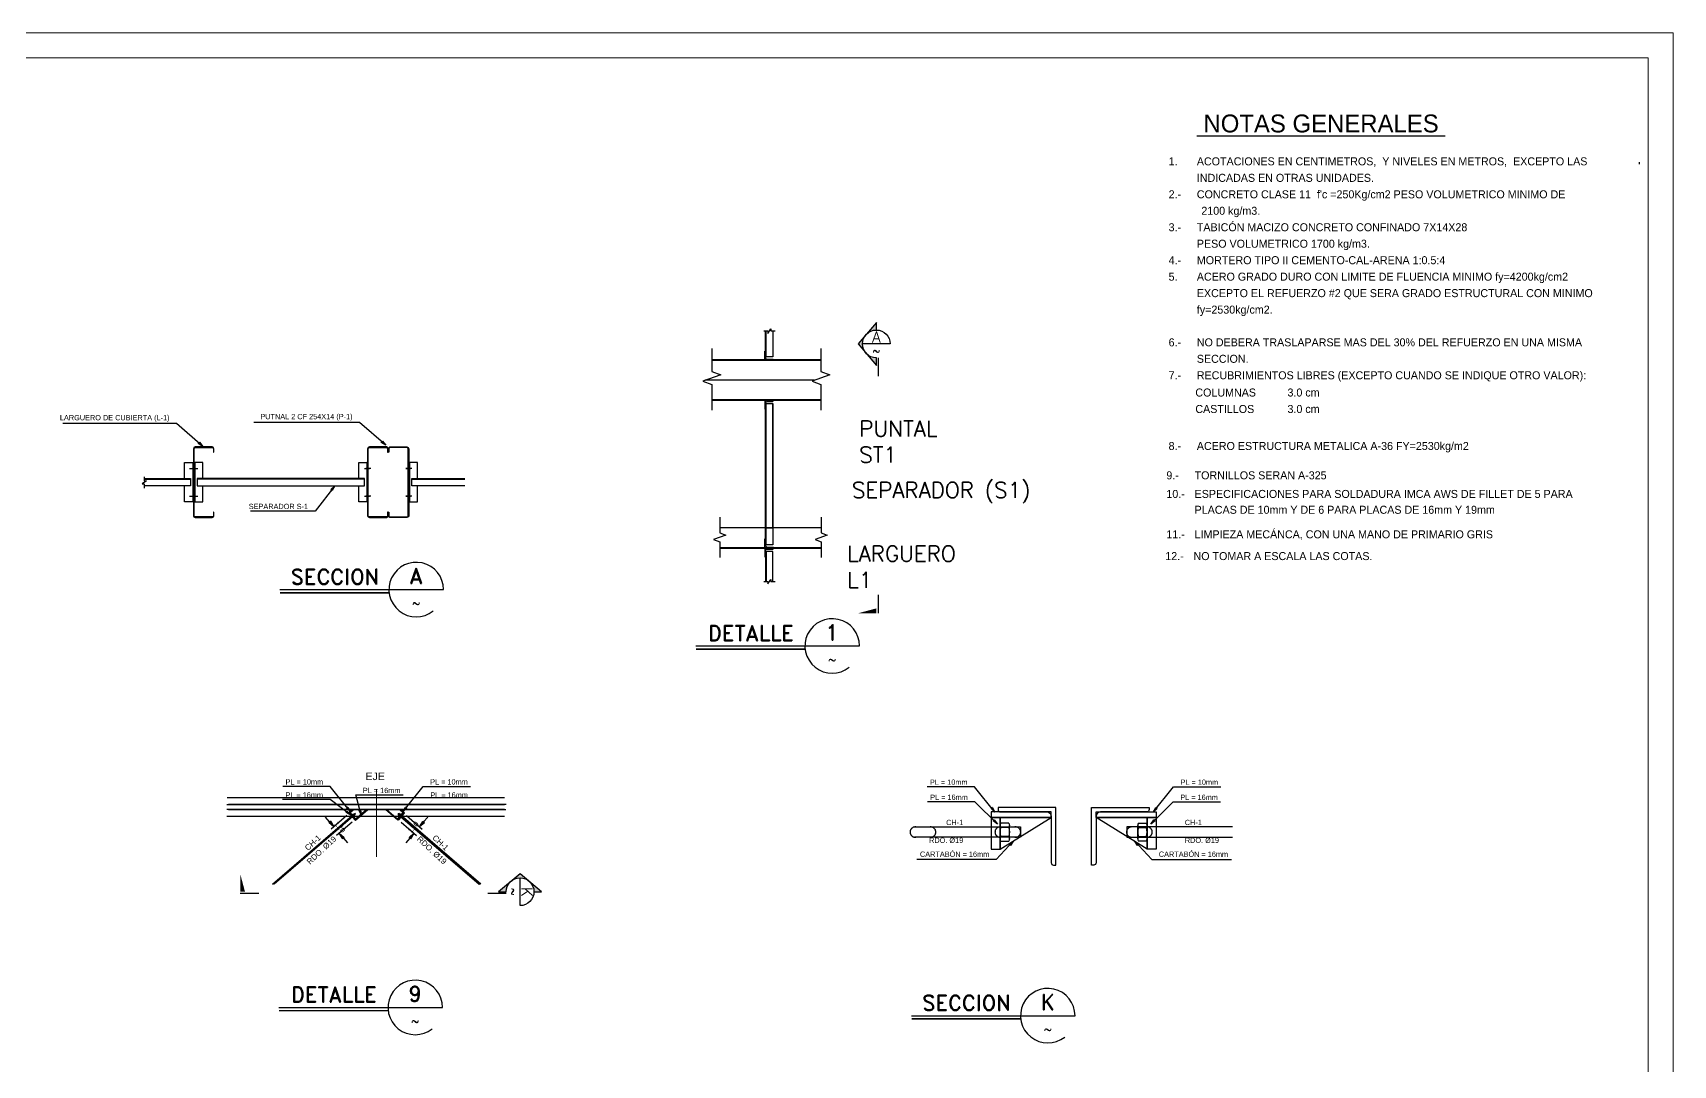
# Model space of a CAD drawing. Header units: millimetres. Extents: x 0 to 11971, y -30495 to 57.
# Drawn here: x 38.88 to 85.36, y 28.14 to 57.38 of the extents above; entities that cross this region are included whole.
import ezdxf
from ezdxf.enums import TextEntityAlignment as Align

# ---------------------------------------------------------------- set-up
doc = ezdxf.new("R2010")
doc.units = ezdxf.units.MM
doc.linetypes.add('CENTER', pattern=[50.800000000000004, 31.75, -6.35, 6.35, -6.35])
doc.linetypes.add('HIDDEN', pattern=[9.524999999999999, 6.35, -3.175])
for name, color, linetype in [('1', 2, 'CENTER'), ('6', 7, 'Continuous'), ('ACERO', 5, 'Continuous'), ('C', 11, 'Continuous'), ('c1', 1, 'Continuous'), ('E1', 4, 'Continuous'), ('LE', 1, 'CENTER'), ('lo', 2, 'HIDDEN'), ('MEM', 7, 'Continuous'), ('NOTAS', 5, 'Continuous'), ('PS_TEXT', 7, 'Continuous'), ('t', 7, 'Continuous'), ('TG', 7, 'Continuous'), ('TITULO', 242, 'Continuous')]:
    doc.layers.add(name, color=color, linetype=linetype)
doc.styles.add('LEROY', font='stylu.ttf')
doc.styles.add('RMD', font='romand.shx')
doc.styles.add('RMS', font='ROMANS.shx')
doc.styles.add('SWISS', font='SAS_____.pfb')
doc.dimstyles.new('LEROY', dxfattribs={"dimtxt": 0.15, "dimasz": 0.18, "dimexe": 0.1, "dimexo": 0.1, "dimgap": 0.05, "dimtad": 1, "dimdec": 0, "dimlfac": 100, "dimzin": 0, "dimdsep": 46, "dimtxsty": 'LEROY', "dimblk1": 'FLECHA', "dimblk2": 'FLECHA', "dimsah": 1, "dimcen": 0.2, "dimclrd": 256, "dimclre": 256, "dimclrt": 5, "dimadec": 0, "dimazin": 0, "dimtfac": 0.5, "dimtdec": 0, "dimtix": 1, "dimtofl": 0, "dimtmove": 0, "dimatfit": 3, "dimldrblk": 'FLECHA', "dimfxl": 1, "dimtolj": 1, "dimtzin": 0, "dimarcsym": 0})
doc.dimstyles.new('LEROY_CONC', dxfattribs={"dimtxt": 0.15, "dimasz": 0.15, "dimexe": 0.08, "dimexo": 0.08, "dimgap": 0.05, "dimtad": 1, "dimdec": 0, "dimlfac": 20, "dimzin": 0, "dimdsep": 46, "dimtxsty": 'LEROY', "dimblk1": 'FLECHA', "dimblk2": 'FLECHA', "dimsah": 1, "dimcen": 0.2, "dimclrd": 256, "dimclre": 256, "dimclrt": 5, "dimadec": 0, "dimazin": 0, "dimtfac": 0.5, "dimtdec": 0, "dimtix": 1, "dimtofl": 0, "dimtmove": 0, "dimatfit": 3, "dimldrblk": 'FLECHA', "dimfxl": 1, "dimtolj": 1, "dimtzin": 0, "dimarcsym": 0})

# ---------------------------------------------------------------- blocks, each defined once
blk = doc.blocks.new('NOTAS')
at = {"layer": 'NOTAS', "color": 5}
blk.add_line((156.1224231664899, 134.1983425109461), (156.1224231664899, 134.2391379054871), dxfattribs=at)
at = {"layer": 'NOTAS', "color": 5, "style": 'LEROY'}
for s, p in [('1.', (146.1182275026353, 134.1733162789717)), ('ACOTACIONES EN CENTIMETROS,  Y NIVELES EN METROS,  EXCEPTO LAS', (146.7182275026353, 134.1733162789717)), ('INDICADAS EN OTRAS UNIDADES.', (146.7182275026353, 133.8233162789717)), ('2.-', (146.1182275026353, 133.4733162789717)), ("CONCRETO CLASE 11  f'c =250Kg/cm2 PESO VOLUMETRICO MINIMO DE", (146.7182275026353, 133.4733162789717)), ('  2100 kg/m3.', (146.6874597627635, 133.1233162789717)), ('3.-', (146.1182275026353, 132.7733162789717)), ('TABICÓN MACIZO CONCRETO CONFINADO 7X14X28', (146.7182275026353, 132.7733162789717)), ('PESO VOLUMETRICO 1700 kg/m3.', (146.7182275026353, 132.4233162789717)), ('4.-', (146.1182275026353, 132.0733162789717)), ('MORTERO TIPO II CEMENTO-CAL-ARENA 1:0.5:4', (146.7182275026353, 132.0733162789717)), ('5.', (146.1182275026353, 131.7233162789717)), ('ACERO GRADO DURO CON LIMITE DE FLUENCIA MINIMO fy=4200kg/cm2', (146.7182275026353, 131.7233162789717)), ('EXCEPTO EL REFUERZO #2 QUE SERA GRADO ESTRUCTURAL CON MINIMO', (146.7182275026353, 131.3733162789717)), ('fy=2530kg/cm2.', (146.7182275026353, 131.0233162789717)), ('6.-', (146.1182275026353, 130.3278220524527)), ('NO DEBERA TRASLAPARSE MAS DEL 30% DEL REFUERZO EN UNA MISMA', (146.7182275026353, 130.3278220524527)), ('SECCION.', (146.7182275026353, 129.9778220524528)), ('7.-', (146.1182275026353, 129.6278220524528)), ('RECUBRIMIENTOS LIBRES (EXCEPTO CUANDO SE INDIQUE OTRO VALOR):', (146.7182275026353, 129.6278220524528)), ('COLUMNAS', (146.6868945477047, 129.2616510332858)), ('3.0 cm', (148.6446531609504, 129.2616510332858)), ('CASTILLOS', (146.6868945477047, 128.9116510332858)), ('3.0 cm', (148.6446531609504, 128.9116510332858)), ('8.-', (146.1182275026353, 128.1257697533445)), ('ACERO ESTRUCTURA METALICA A-36 FY=2530kg/m2', (146.7182275026353, 128.1257697533445)), ('9.-', (146.0707542805566, 127.502154513682)), ('TORNILLOS SERAN A-325', (146.6707542805566, 127.502154513682)), ('10.-', (146.0707542805566, 127.1067845210542)), ('ESPECIFICACIONES PARA SOLDADURA IMCA AWS DE FILLET DE 5 PARA ', (146.6707542805566, 127.1067845210542)), ('PLACAS DE 10mm Y DE 6 PARA PLACAS DE 16mm Y 19mm', (146.6707542805566, 126.7701293306975)), ('11.-', (146.0707542805566, 126.248549252467)), ('LIMPIEZA MECÁNCA, CON UNA MANO DE PRIMARIO GRIS', (146.6707542805566, 126.248549252467)), ('12.-', (146.0476541225795, 125.786122360188)), ('NO TOMAR A ESCALA LAS COTAS.', (146.6476541225795, 125.786122360188))]:
    blk.add_text(s, height=0.17, dxfattribs=at).set_placement(p)
at = {"layer": 'TITULO', "style": 'LEROY'}
blk.add_text('%%U NOTAS GENERALES ', height=0.38, dxfattribs=at).set_placement((146.7182275026353, 134.8733162789717))
blk = doc.blocks.new('SECCION')
at = {"layer": 'TG'}
blk.add_line((-14.28775241150551, -3.333333996274017), (28.19188655124047, -3.333333996274017), dxfattribs=at)
at = {"layer": 'TG', "const_width": 0.4166667495342533}
blk.add_lwpolyline([(-14.28775241150551, -4.166667495342535), (14.07440748680316, -4.166667495342535)], dxfattribs=at)
at = {"layer": 'TG', "color": 2}
blk.add_arc((21.10855180915815, -3.333333996274017), 7.083334742082307, 0, 308.5234838094183, dxfattribs=at)
at = {"layer": 'TG', "style": 'RMD'}
for tag, p in [('SECCION', (0, 0)), ('SECC', (21.10855180915815, 0.2083333747671408))]:
    blk.add_attdef(tag, text='', height=4.000000795528831, dxfattribs=at).set_placement(p, align=Align.MIDDLE)
at = {"layer": 'TG', "color": 2, "style": 'RMD'}
blk.add_attdef('RF', text='', height=2.000000397764416, dxfattribs=at).set_placement((21.10855180915815, -6.875001367315174), align=Align.MIDDLE)
blk = doc.blocks.new('FLECHA')
at = {"linetype": 'Continuous'}
blk.add_hatch(color=5, dxfattribs=at).paths.add_polyline_path([(5.684341886080801e-14, 0), (-0.9999999999999432, 0.1621029702277781), (-1, -0.1573959802774567)])
at = {"color": 5, "linetype": 'Continuous'}
blk.add_line((-1, 0.1621029702277781), (-1, -0.1573959802774567), dxfattribs=at)
blk.add_lwpolyline([(-1, 0.1621029702277781), (0, 0), (-1, -0.1573959802774567)], dxfattribs=at)
blk = doc.blocks.new('COLA')
at = {"layer": 't'}
blk.add_line((0, 5), (0, 0), dxfattribs=at)
blk.add_solid([(0.5000000000000001, 0), (0.5000000000000001, 1.306694248888988), (5.37664932681175, 0)], dxfattribs=at)
blk = doc.blocks.new('SVI')
at = {"layer": 't'}
h = blk.add_hatch(color=256, dxfattribs=at)
h.paths.add_polyline_path([(-1.530757942277972e-16, 4.561764355050041), (-2.651650429449571, 1.401650429449533, -0.1989123673796598), (-1.530757942277972e-16, 2.5)])
h.paths.add_polyline_path([(-3.071820166083746, 0.9009116363163923), (-4.876649326811749, -1.25), (-3.071820166083711, -3.400911636316433, -0.3152987888789818)])
h.paths.add_polyline_path([(7.653789711389858e-16, -7.061764355050043), (7.653789711389858e-16, -5, -0.1989123673796589), (-2.651650429449562, -3.901650429449544)])
blk.add_line((0.5000000000000011, -5), (0.5000000000000011, -10), dxfattribs=at)
blk.add_lwpolyline([(-1.530757942277972e-16, 2.5), (-1.530757942277972e-16, 4.561764355050041), (-4.876649326811749, -1.25), (7.653789711389858e-16, -7.061764355050042), (7.653789711389858e-16, -5, -2.414213562373095), (3.75, -1.25), (-3.75, -1.25)], format="xyb", dxfattribs=at)
at = {"layer": 'C', "style": 'RMS'}
blk.add_attdef('~', text='', height=2, dxfattribs=at).set_placement((-3.67551312736164e-16, -3.124999999999999), align=Align.MIDDLE_CENTER)
at = {"layer": 't', "style": 'RMD'}
blk.add_attdef('A', text='', height=3, dxfattribs=at).set_placement((7.653789711389858e-17, 0.6250000000000002), align=Align.MIDDLE_CENTER)
blk = doc.blocks.new('Hex Nut ½ in. -side')
at = {"layer": 'E1'}
for p, q in [((0.0001320799923250293, -8.248667648430912), (0.0001320799923250293, 8.24863235156908)), ((0.7618780799923635, 5.499082351569127), (10.61733207999231, 5.499082351569127)), ((11.37933207999233, 8.24863235156908), (11.37933207999233, -8.248667648430912)), ((0.7618780799923635, -5.499117648430868), (10.61707807999236, -5.499117648430868))]:
    blk.add_line(p, q, dxfattribs=at)
for points in [[(0.7618780799923635, 10.99818235156913), (10.61733207999231, 10.99818235156913)], [(10.61733207999231, -10.99821764843086), (0.7618780799923635, -10.99821764843086)]]:
    blk.add_lwpolyline(points, dxfattribs=at)
for centre, radius, start, end in [((20.2236120799923, -1.764843087003595e-05), 20.22361208, 164.2217, 195.7782), ((5.341752079992329, 8.24863235156908), 5.34165302, 149.0201, 210.9799), ((6.037458079992341, 8.24863235156908), 5.34165302, 329.0201, 30.97992), ((-8.844401920007671, -1.764843087003595e-05), 20.22361208, 344.2217999999999, 15.77825), ((5.341752079992329, -8.248667648430912), 5.34165302, 149.0201, 210.9799), ((6.037458079992341, -8.248667648430912), 5.34165302, 329.0201, 30.97991)]:
    blk.add_arc(centre, radius, start, end, dxfattribs=at)
blk = doc.blocks.new('*D172')
at = {"layer": 'C', "lineweight": -2, "transparency": 16777216}
for p, q in [((47.29382855162074, 35.02526796412781), (47.17634221226935, 35.16163863570277)), ((47.77794489580974, 35.20475712272955), (47.33555340676382, 34.82362710402428)), ((47.93459334827826, 35.02292956062961), (47.49220185923234, 34.64179954192434)), ((47.68544968279206, 34.57069905887793), (47.80293602214346, 34.43432838730295))]:
    blk.add_line(p, q, dxfattribs=at)
at = {"layer": 'Defpoints', "color": 0, "transparency": 16777216}
for p in [(47.85370638001805, 35.27002731125811), (48.01035483248657, 35.08819974915817), (47.56796334344066, 34.70706973045289)]:
    blk.add_point(p, dxfattribs=at)
at = {"layer": 'C', "lineweight": -2, "transparency": 16777216, "xscale": 0.18, "yscale": 0.18, "zscale": 0.18}
for p, rotation in [((47.41131489097214, 34.88889729255283), 310.7456235623458), ((47.56796334344066, 34.70706973045289), 130.7456235623458)]:
    blk.add_blockref('FLECHA', p, dxfattribs=dict(at, rotation=rotation))
at = {"layer": 'C', "color": 5, "transparency": 16777216, "insert": (47.58637921151852, 34.8813272350321), "char_height": 0.15, "attachment_point": 5, "rotation": 310.7456235623458, "style": 'LEROY'}
blk.add_mtext('\\A1;120', dxfattribs=at)
blk = doc.blocks.new('*D173')
at = {"layer": 'C', "lineweight": -2, "transparency": 16777216}
for p, q in [((49.31660008564582, 35.02292956061996), (49.7589915746864, 34.6417995419085)), ((49.47324853811689, 35.20475712271771), (49.91564002715747, 34.82362710400625)), ((49.95736488230337, 35.02526796410919), (50.07485122165667, 35.16163863568251)), ((49.56574375112569, 34.57069905886478), (49.44825741177239, 34.43432838729146))]:
    blk.add_line(p, q, dxfattribs=at)
at = {"layer": 'Defpoints', "color": 0, "transparency": 16777216}
for p in [(49.24083860143842, 35.08819974914957), (49.39748705390949, 35.27002731124732), (49.68323009047899, 34.70706973043811)]:
    blk.add_point(p, dxfattribs=at)
at = {"layer": 'C', "lineweight": -2, "transparency": 16777216, "xscale": 0.18, "yscale": 0.18, "zscale": 0.18}
for p, rotation in [((49.83987854295006, 34.88889729253587), 229.2543764368531), ((49.68323009047899, 34.70706973043811), 49.25437643685309)]:
    blk.add_blockref('FLECHA', p, dxfattribs=dict(at, rotation=rotation))
at = {"layer": 'C', "color": 5, "transparency": 16777216, "insert": (49.66481422240358, 34.88132723501757), "char_height": 0.15, "attachment_point": 5, "rotation": 49.25437643685309, "style": 'LEROY'}
blk.add_mtext('\\A1;120', dxfattribs=at)

msp = doc.modelspace()

# ---------------------------------------------------------------- hatches: boundary and pattern name
at = {"layer": 'c1'}
h = msp.add_hatch(color=256, dxfattribs=at)
h.dxf.hatch_style = 1
h.paths.add_polyline_path([(59.70831708743424, 48.13485738833668), (59.70831708743424, 48.09930013073), (59.80004497362086, 48.09930013073), (59.80004497362086, 48.13485738833668)])
h = msp.add_hatch(color=256, dxfattribs=at)
h.dxf.hatch_style = 1
h.paths.add_polyline_path([(59.80004497362086, 46.94845115274194), (59.80004497362086, 46.9840084103476), (59.70831708743424, 46.9840084103476), (59.70831708743424, 46.94845115274194)])
h = msp.add_hatch(color=256, dxfattribs=at)
h.dxf.hatch_style = 1
h.paths.add_polyline_path([(59.80004497362086, 42.75824403576229), (59.80004497362086, 42.81496413071778), (59.70831708743424, 42.81496413071778), (59.70831708743424, 42.75824403576229)])

# ---------------------------------------------------------------- linework, layer by layer
at = {"layer": '1', "color": 2, "lineweight": 0, "ltscale": 2}
msp.add_line((48.62559671696863, 35.95979982134989), (48.62559671695516, 34.03970349862053), dxfattribs=at)
at = {"layer": '6', "lineweight": 0}
for points in [[(0, 57.3838060073834), (85.35984662529518, 57.3838060073834), (85.35984662529518, 0), (0, 0)], [(0.7093333333329307, 56.67447267405016), (84.65051329196163, 56.67447267405016), (84.65051329196163, 0.709333333333537), (0.7093333333329307, 0.709333333333537)]]:
    msp.add_lwpolyline(points, close=True, dxfattribs=at)
at = {"layer": 'ACERO'}
for p, q in [((59.66168797174407, 48.20035403378171), (59.66168797174316, 48.93611363721499)), ((61.21439107004278, 48.11520839470296), (58.11913194423721, 48.11520839470296)), ((61.21439107004278, 46.96810014637464), (58.11913194423698, 46.96810014637464)), ((59.66168797174407, 42.88046077616326), (59.66168797174089, 46.88295450729601)), ((43.41438588640176, 45.20758870874533), (43.41438588640085, 44.09490399974447)), ((43.47107670872083, 45.20758870874533), (43.47107670872174, 44.09490399974447)), ((48.34968284196657, 45.20758870874394), (48.34968284196543, 44.09490399974354)), ((48.34968284196657, 45.20758870874394), (48.34968284196543, 44.09490399974354)), ((49.55348191261373, 45.2083469723128), (49.55348191261464, 44.09490399974354)), ((49.55348191261373, 45.2083469723128), (49.55348191261464, 44.09490399974354)), ((42.04827193088499, 44.73677112511035), (43.34887460463801, 44.73677112511129)), ((48.28417156020259, 44.73677112510805), (43.53658799048458, 44.73677112511129)), ((49.61899319437794, 44.73677112510757), (51.11912487325662, 44.73677112510663)), ((61.21439107004301, 43.36015820740437), (58.35449710596833, 43.36015820740437)), ((61.21439107004278, 42.7778930293959), (58.35449710596833, 42.7778930293959)), ((59.66168797174407, 42.69274739031727), (59.66168797174339, 41.83889295218654)), ((44.38436024005318, 35.51767935593617), (52.2439813009521, 35.51767935594754)), ((44.38436024005318, 35.39067935593616), (52.2439813009521, 35.39067935594753)), ((44.38833024005316, 35.7216793559359), (52.24795130095208, 35.72167935594727)), ((44.38436024005318, 35.18667935593644), (52.2439813009521, 35.18667935594781))]:
    msp.add_line(p, q, dxfattribs=at)
at = {"layer": 'ACERO', "color": 3}
for p, q in [((61.21439107004278, 48.09930013073), (58.11913194423744, 48.09930013073)), ((61.21439107004278, 46.9840084103476), (58.11913194423744, 46.9840084103476)), ((61.21439107004278, 42.79531513708451), (58.35449710596833, 42.79531513708451)), ((48.34302143071342, 35.374799355942), (48.01035483248664, 35.08819974915824)), ((48.02340887019236, 35.07304745231659), (48.37366329103413, 35.37479935594205)), ((49.22778456373243, 35.07304745230817), (48.87753014289487, 35.37479935593852)), ((48.90817200321558, 35.37479935593805), (49.24083860143836, 35.08819974914964)), ((48.01035483248664, 35.08819974915824), (48.02340887019236, 35.07304745231659)), ((49.24083860143836, 35.08819974914964), (49.22778456373243, 35.07304745230817))]:
    msp.add_line(p, q, dxfattribs=at)
at = {"layer": 'ACERO', "color": 4}
for p, q in [((44.4261237923098, 35.37479935593634), (52.28574485320871, 35.37479935594771)), ((44.43174038572454, 35.53355935593613), (52.29136144662345, 35.5335593559475))]:
    msp.add_line(p, q, dxfattribs=at)
at = {"layer": 'ACERO'}
for points in [[(59.64203897811046, 48.20035403378171), (59.64203897810955, 48.93611363721499)], [(59.85162824353449, 48.93611363721499), (59.8516282435354, 48.20035403378216), (59.64203897811046, 48.20035403378171)], [(59.64203897811046, 42.88046077616326), (59.64203897810728, 46.88295450729601), (59.85162824353222, 46.88295450729646), (59.8516282435354, 42.88046077616372), (59.64203897811046, 42.88046077616326)], [(43.43402024371676, 45.2083469723128), (43.43402024371676, 44.09490399974354), (43.18513299102506, 44.09490399974354), (43.1851329910246, 44.54683085331649)], [(43.1851329910246, 44.75642011874126), (43.18513299102437, 45.20834697231234), (43.43402024371676, 45.2083469723128)], [(43.45144235140583, 45.2083469723128), (43.45144235140583, 44.09490399974354), (43.70032960409753, 44.09490399974354), (43.70032960409799, 44.54683085331649)], [(43.70032960409799, 44.75642011874126), (43.70032960409821, 45.20834697231234), (43.45144235140583, 45.2083469723128)], [(48.36931719928157, 45.2083469723128), (48.3693171992818, 44.09490399974354), (48.12042994658987, 44.09490399974354), (48.12042994658964, 44.54683085331649)], [(48.12042994658941, 44.75642011874126), (48.12042994658918, 45.20834697231234), (48.36931719928157, 45.2083469723128)], [(48.12042994658918, 44.75642011874126), (48.12042994658918, 45.20834697231234), (48.36931719928157, 45.2083469723128)], [(48.36931719928157, 45.2083469723128), (48.3693171992818, 44.09490399974354), (48.12042994658964, 44.09490399974354), (48.12042994658964, 44.54683085331649)], [(49.53384755529873, 45.2083469723128), (49.53384755529851, 44.09490399974354), (49.78273480799044, 44.09490399974354), (49.78273480799066, 44.54683085331649)], [(49.78273480799089, 44.75642011874126), (49.78273480799112, 45.20834697231234), (49.53384755529873, 45.2083469723128)], [(49.78273480799089, 44.75642011874126), (49.78273480799112, 45.20834697231234), (49.53384755529873, 45.2083469723128)], [(49.53384755529873, 45.2083469723128), (49.53384755529851, 44.09490399974354), (49.78273480799044, 44.09490399974354), (49.78273480799066, 44.54683085331649)], [(42.04827193088499, 44.75642011874405), (43.34887460463801, 44.75642011874498), (43.34887460463824, 44.54683085331976), (42.04827193088545, 44.54683085331882)], [(48.28417156020259, 44.75642011874126), (43.53658799048458, 44.75642011874498), (43.53658799048435, 44.54683085331976), (48.28417156020237, 44.54683085331649), (48.28417156020259, 44.75642011874126)], [(51.11912487325662, 44.54683085331556), (49.61899319437748, 44.54683085331649), (49.61899319437794, 44.75642011874126)], [(49.61899319437794, 44.75642011874126), (51.1191248732564, 44.75642011874032)], [(59.64203897811046, 42.69274739031727), (59.64203897811001, 41.83889295218654)], [(59.85162824353495, 41.83889295218654), (59.8516282435354, 42.69274739031681), (59.64203897811046, 42.69274739031727)]]:
    msp.add_lwpolyline(points, dxfattribs=at)
for points in [[(59.695091260921, 48.13485738833668), (59.85359314289701, 48.13485738833668, -0.414213562373095), (59.87127723716878, 48.11717329406639), (59.87127723716878, 48.11520839470296), (59.62238998447685, 48.11520839470296), (59.62238998447685, 48.36409564739512), (59.62435488383846, 48.36409564739512, -0.414213562373095), (59.64203897811046, 48.34641155312494), (59.64203897811046, 48.18790967114734, 0.414213562373095), (59.695091260921, 48.13485738833577)], [(59.695091260921, 46.94845115274194), (59.85359314289701, 46.94845115274194, 0.414213562373095), (59.87127723716878, 46.96613524701212), (59.87127723716878, 46.96810014637509), (59.62238998447685, 46.96810014637509), (59.62238998447685, 46.7192128936835), (59.62435488383846, 46.7192128936835, 0.414213562373095), (59.64203897811046, 46.73689698795368), (59.64203897811046, 46.89539886993117, -0.414213562373095), (59.695091260921, 46.94845115274239)], [(43.48288074121933, 43.65345660944286), (43.96742492422368, 43.65345660944286, 0.414213562373095), (44.01628542172602, 43.702317106945), (44.01628542172602, 43.803443927513), (43.99886331403741, 43.803443927513), (43.99886331403741, 43.702317106945, -0.4142135623730952), (43.96742492422368, 43.67087871713147), (43.48288074121933, 43.67087871713147, -0.4142135623730952), (43.45144235140583, 43.702317106945), (43.45144235140583, 45.60093386511275, -0.4142135623730958), (43.48288074121933, 45.63237225492628), (43.96742492422368, 45.63237225492628, -0.4142135623730958), (43.99886331403741, 45.60093386511275), (43.99886331403741, 45.49980704454569), (44.01628542172602, 45.49980704454569), (44.01628542172602, 45.60093386511275, 0.414213562373095), (43.96742492422368, 45.64979436261535), (43.48288074121933, 45.64979436261535, 0.4142135623730949), (43.43402024371721, 45.60093386511275), (43.43402024371721, 43.702317106945, 0.414213562373095), (43.48288074121933, 43.65345660944286, 0.414213562373095)], [(48.41817769678369, 43.65345660944334), (48.9027218797878, 43.65345660944334, 0.414213562373095), (48.95158237729038, 43.70231710694546), (48.95158237729038, 43.803443927513), (48.93416026960176, 43.803443927513), (48.93416026960176, 43.70231710694546, -0.4142135623730952), (48.9027218797878, 43.67087871713147), (48.41817769678369, 43.67087871713147, -0.4142135623730952), (48.38673930696996, 43.70231710694546), (48.38673930696996, 45.60093386511275, -0.4142135623730958), (48.41817769678369, 45.63237225492674), (48.9027218797878, 45.63237225492674, -0.4142135623730958), (48.93416026960176, 45.60093386511275), (48.93416026960176, 45.49980704454569), (48.95158237729038, 45.49980704454569), (48.95158237729038, 45.60093386511275, 0.414213562373095), (48.9027218797878, 45.64979436261535), (48.41817769678369, 45.64979436261535, 0.4142135623730949), (48.36931719928157, 45.60093386511275), (48.36931719928157, 43.70231710694546, 0.414213562373095), (48.41817769678369, 43.65345660944334, 0.414213562373095)], [(49.48498705779662, 43.65345660944334), (49.0004428747925, 43.65345660944334, -0.414213562373095), (48.95158237729038, 43.70231710694546), (48.95158237729038, 43.803443927513), (48.96900448497877, 43.803443927513), (48.96900448497877, 43.70231710694546, 0.4142135623730952), (49.0004428747925, 43.67087871713147), (49.48498705779662, 43.67087871713147, 0.4142135623730952), (49.51642544761012, 43.70231710694546), (49.51642544761012, 45.60093386511275, 0.4142135623730958), (49.48498705779662, 45.63237225492674), (49.0004428747925, 45.63237225492674, 0.4142135623730958), (48.96900448497877, 45.60093386511275), (48.96900448497877, 45.49980704454569), (48.95158237729038, 45.49980704454569), (48.95158237729038, 45.60093386511275, -0.414213562373095), (49.0004428747925, 45.64979436261535), (49.48498705779662, 45.64979436261535, -0.4142135623730949), (49.53384755529873, 45.60093386511275), (49.53384755529873, 43.70231710694546, -0.414213562373095), (49.48498705779662, 43.65345660944334, -0.414213562373095)], [(59.695091260921, 42.81496413071778), (59.85359314289701, 42.81496413071778, -0.414213562373095), (59.87127723716878, 42.79728003644806), (59.87127723716878, 42.79531513708451), (59.62238998447685, 42.79531513708451), (59.62238998447685, 43.04420238977622), (59.62435488383846, 43.04420238977622, -0.414213562373095), (59.64203897811046, 43.02651829550649), (59.64203897811046, 42.86801641352889, 0.414213562373095), (59.695091260921, 42.81496413071733)], [(59.695091260921, 42.75824403576229), (59.85359314289701, 42.75824403576229, 0.414213562373095), (59.87127723716878, 42.77592813003247), (59.87127723716878, 42.7778930293959), (59.62238998447685, 42.7778930293959), (59.62238998447685, 42.52900577670385), (59.62435488383846, 42.52900577670385, 0.414213562373095), (59.64203897811046, 42.54668987097403), (59.64203897811046, 42.70519175295163, -0.414213562373095), (59.695091260921, 42.7582440357632)]]:
    msp.add_lwpolyline(points, format="xyb", dxfattribs=at)
for points in [[(59.64203897811024, 43.36015820740437), (59.85162824353267, 43.36015820740437), (59.85162824353222, 46.88295450729646), (59.64203897811046, 46.88295450729646)], [(59.66168797174112, 46.88295450729646), (59.85162824353222, 46.88295450729646), (59.85162824353495, 43.36015820740437), (59.66168797174112, 43.36015820740437)]]:
    msp.add_lwpolyline(points, close=True, dxfattribs=at)
at = {"layer": 'ACERO', "color": 3}
for points in [[(47.94467724654369, 35.37479935594143), (47.84065234231234, 35.28517960809977), (47.85370638001805, 35.27002731125811), (47.97531910686445, 35.37479935594147)], [(49.30651618738531, 35.37479935593191), (49.41054109161541, 35.2851796080888), (49.39748705390949, 35.27002731124732), (49.27587432706456, 35.37479935593237)]]:
    msp.add_lwpolyline(points, dxfattribs=at)
at = {"layer": 'ACERO'}
for points in [[(67.7371703406169, 33.87035643545538, 0.414213562373095), (67.80069034061296, 33.80683643545932), (67.86421034060902, 33.80683643545932), (67.86421034060902, 35.43883643545711), (66.23221034059668, 35.43883643545711), (66.23221034059668, 35.37531643546104, 0.414213562373095), (66.29573034059274, 35.31179643545771), (67.61013034059567, 35.31179643545771, -0.414213562373095), (67.7371703405878, 35.18475643545831)], [(69.00725034060122, 33.87035643545538, -0.414213562373095), (68.94373034060516, 33.80683643545932), (68.8802103406091, 33.80683643545932), (68.8802103406091, 35.43883643545711), (70.51221034062144, 35.43883643545711), (70.51221034062144, 35.37531643546104, -0.414213562373095), (70.44869034062538, 35.31179643545771), (69.13429034062244, 35.31179643545771, 0.414213562373095), (69.00725034063032, 35.18475643545831)]]:
    msp.add_lwpolyline(points, format="xyb", close=True, dxfattribs=at)
at = {"layer": 'ACERO', "color": 3}
for points in [[(47.85370638001805, 35.27002731125811), (48.01035483248664, 35.08819974915823), (48.0345985074333, 35.10908620948738), (47.8779500549647, 35.29091377158727)], [(49.39748705390949, 35.27002731124732), (49.24083860143836, 35.08819974914962), (49.21659492649199, 35.10908620947912), (49.37324337896314, 35.29091377157682)], [(66.03617509282674, 35.15179643545774), (67.73717034058666, 35.1517964354819), (67.73717034058666, 35.31179643548187), (66.03617509282674, 35.31179643545771)], [(66.03617509282674, 35.1517964354578), (66.03617509282515, 34.25259643546302), (66.29217509282523, 34.25259643546279), (66.2921750928266, 35.15179643545774)], [(66.29217509282523, 34.25259643546279), (67.73717034058848, 35.1517964354819), (67.73717034058848, 35.1517964354819), (66.29217509282523, 35.1517964354819)], [(70.7082455883895, 35.1517964354605), (69.00725034062958, 35.15179643548466), (69.00725034062958, 35.31179643548463), (70.7082455883895, 35.31179643546047)], [(70.45224558839101, 34.25259643546556), (69.00725034062776, 35.15179643548466), (69.00725034062776, 35.15179643548466), (70.45224558839101, 35.15179643548466)], [(70.7082455883895, 35.15179643546056), (70.7082455883911, 34.25259643546578), (70.45224558839101, 34.25259643546556), (70.45224558838964, 35.1517964354605)]]:
    msp.add_lwpolyline(points, close=True, dxfattribs=at)
at = {"layer": 'C'}
for points in [[(59.59397782744793, 48.93611363721499), (59.70574474929197, 48.93611363721499), (59.70574474929197, 48.86947331614095), (59.7915456335819, 48.9993655411717), (59.7915456335819, 48.93611363721453), (59.91347321467549, 48.93611363721499)], [(58.11913194423744, 48.44357533447209), (58.11913194423721, 47.78900472322988), (58.37221271692295, 47.69689085510794), (57.86605117155125, 47.5126631188611), (58.11913194423721, 47.42054925073779), (58.11913194423698, 46.69687284326693)], [(61.21439107004301, 48.44357533447209), (61.21439107004278, 47.78900472322988), (61.46747184272874, 47.69689085510794), (60.96131029735704, 47.5126631188611), (61.21439107004278, 47.42054925073779), (61.21439107004255, 46.69687284326693)], [(42.04032838200669, 44.79949856037743), (42.04032838200646, 44.68773163853356), (42.10696870308084, 44.68773163853356), (41.97707647804987, 44.60193075424388), (42.04032838200692, 44.60193075424388), (42.04032838200669, 44.4800031731497)], [(58.34431702412655, 43.66059158523984), (58.34431702412655, 43.21600292092279), (58.51514654568939, 43.15382605994029), (58.17348750256372, 43.0294723379738), (58.34431702412655, 42.96729547699027), (58.34431702412655, 42.52270681267413)], [(61.21820105616428, 43.66059158523984), (61.21820105616428, 43.21600292092279), (61.38903057772734, 43.15382605994029), (61.04737153460144, 43.0294723379738), (61.21820105616428, 42.96729547699027), (61.21820105616428, 42.52270681267413)], [(59.59397782744793, 41.83616275192281), (59.70574474929197, 41.83616275192327), (59.70574474929197, 41.76952243084924), (59.7915456335819, 41.89941465588009), (59.7915456335819, 41.83616275192281), (59.91347321467549, 41.83616275192281)]]:
    msp.add_lwpolyline(points, dxfattribs=at)
at = {"layer": 'c1', "color": 2}
msp.add_line((61.01702940821758, 47.54165427053857), (57.92177028241179, 47.54165427053857), dxfattribs=at)
at = {"layer": 'c1'}
for points in [[(59.70831708743424, 48.13485738833668), (59.80004497362086, 48.13485738833668), (59.80004497362086, 48.11520839470296), (59.70831708743424, 48.11520839470296)], [(59.70831708743424, 46.94845115274194), (59.80004497362086, 46.94845115274194), (59.80004497362086, 46.96810014637509), (59.70831708743424, 46.96810014637509)], [(59.70831708743424, 42.81496413071778), (59.80004497362086, 42.81496413071778), (59.80004497362086, 42.79531513708451), (59.70831708743424, 42.79531513708451)], [(59.70831708743424, 42.75824403576229), (59.80004497362086, 42.75824403576229), (59.80004497362086, 42.7778930293959), (59.70831708743424, 42.7778930293959)]]:
    msp.add_lwpolyline(points, close=True, dxfattribs=at)
at = {"layer": 'E1'}
msp.add_line((48.36931719928157, 45.2083469723128), (48.34968284196657, 45.20758870874394), dxfattribs=at)
for points in [[(43.41438588640153, 44.99875770688851), (43.41438588640176, 45.09045301051162), (43.45147137951835, 44.99875770688851), (43.45147137951835, 45.09045301051162)], [(43.45147137951835, 44.99875770688851), (43.45147137951835, 45.09045301051162), (43.47107670872174, 44.99875770688851), (43.47107670872174, 45.09045301051162)], [(48.34968284196634, 44.99875770688806), (48.34968284196634, 45.09045301051162), (48.36713397776657, 44.99875770688851), (48.36713397776657, 45.09045301051162)], [(48.34968284196634, 44.99875770688806), (48.34968284196634, 45.09045301051162), (48.36713397776657, 44.99875770688851), (48.36713397776657, 45.09045301051162)], [(48.36713397776657, 44.99875770688851), (48.36713397776657, 45.09045301051162), (48.38673930696996, 44.99875770688851), (48.38673930696996, 45.09045301051162)], [(48.36713397776657, 44.99875770688851), (48.36713397776657, 45.09045301051162), (48.38673930696996, 44.99875770688851), (48.38673930696996, 45.09045301051162)], [(48.38892252848518, 44.99875770688851), (48.38892252848518, 45.09045301051162), (48.36931719928157, 44.99875770688851), (48.36931719928157, 45.09045301051162)], [(48.38892252848518, 44.99875770688851), (48.38892252848518, 45.09045301051162), (48.36931719928157, 44.99875770688851), (48.36931719928157, 45.09045301051162)], [(49.51424222609512, 44.99875770688851), (49.51424222609512, 45.09045301051162), (49.53384755529873, 44.99875770688851), (49.53384755529873, 45.09045301051162)], [(49.51424222609512, 44.99875770688851), (49.51424222609512, 45.09045301051162), (49.53384755529873, 44.99875770688851), (49.53384755529873, 45.09045301051162)], [(49.53603077681396, 44.99875770688851), (49.53603077681396, 45.09045301051162), (49.51642544761012, 44.99875770688851), (49.51642544761012, 45.09045301051162)], [(49.53603077681373, 44.99875770688851), (49.53603077681373, 45.09045301051162), (49.51642544761012, 44.99875770688851), (49.51642544761012, 45.09045301051162)], [(49.55348191261373, 44.99875770688806), (49.55348191261373, 45.09045301051162), (49.53603077681396, 44.99875770688851), (49.53603077681396, 45.09045301051162)], [(49.55348191261373, 44.99875770688806), (49.55348191261373, 45.09045301051162), (49.53603077681373, 44.99875770688851), (49.53603077681373, 45.09045301051162)], [(43.41438588640085, 44.30449326516785), (43.41438588640085, 44.21279796154474), (43.45147137951835, 44.30449326516785), (43.45147137951835, 44.21279796154474)], [(43.45147137951835, 44.30449326516785), (43.45147137951835, 44.21279796154474), (43.47107670872174, 44.30449326516785), (43.47107670872174, 44.21279796154474)], [(48.34968284196589, 44.30449326516785), (48.34968284196589, 44.21279796154474), (48.36713397776657, 44.30449326516785), (48.36713397776657, 44.21279796154474)], [(48.34968284196566, 44.30449326516785), (48.34968284196566, 44.21279796154474), (48.36713397776657, 44.30449326516785), (48.36713397776657, 44.21279796154474)], [(48.36713397776657, 44.30449326516785), (48.36713397776657, 44.21279796154474), (48.38673930696996, 44.30449326516785), (48.38673930696996, 44.21279796154474)], [(48.36713397776657, 44.30449326516785), (48.36713397776657, 44.21279796154474), (48.38673930696996, 44.30449326516785), (48.38673930696996, 44.21279796154474)], [(48.38892252848518, 44.30449326516785), (48.38892252848518, 44.21279796154474), (48.36931719928157, 44.30449326516785), (48.36931719928157, 44.21279796154474)], [(48.38892252848518, 44.30449326516785), (48.38892252848518, 44.21279796154474), (48.36931719928157, 44.30449326516785), (48.36931719928157, 44.21279796154474)], [(49.51424222609512, 44.30449326516785), (49.51424222609512, 44.21279796154474), (49.53384755529873, 44.30449326516785), (49.53384755529873, 44.21279796154474)], [(49.51424222609512, 44.30449326516785), (49.51424222609512, 44.21279796154474), (49.53384755529873, 44.30449326516785), (49.53384755529873, 44.21279796154474)], [(49.53603077681396, 44.30449326516785), (49.53603077681396, 44.21279796154474), (49.51642544761012, 44.30449326516785), (49.51642544761012, 44.21279796154474)], [(49.53603077681373, 44.30449326516785), (49.53603077681373, 44.21279796154474), (49.51642544761012, 44.30449326516785), (49.51642544761012, 44.21279796154474)], [(49.55348191261464, 44.30449326516785), (49.55348191261464, 44.21279796154474), (49.53603077681396, 44.30449326516785), (49.53603077681396, 44.21279796154474)], [(49.55348191261464, 44.30449326516785), (49.55348191261464, 44.21279796154474), (49.53603077681373, 44.30449326516785), (49.53603077681373, 44.21279796154474)]]:
    msp.add_solid(points, dxfattribs=at)
at = {"layer": 'LE'}
for p, q in [((43.32580102841439, 45.04460535869984), (43.54848962292817, 45.04460535869984)), ((43.36509901568138, 45.04460535869984), (43.56093398556277, 45.04460535869936)), ((48.27640980721867, 45.04460535869984), (48.4104615405563, 45.04460535869984)), ((48.27640980721867, 45.04460535869984), (48.41046154055607, 45.04460535869984)), ((48.42160421170161, 45.04460535869984), (48.31440610299728, 45.04460535869936)), ((48.42160421170161, 45.04460535869984), (48.31440610299728, 45.04460535869936)), ((48.31570779448589, 45.04460535869984), (48.42290590319044, 45.04460535869936)), ((48.31570779448566, 45.04460535869984), (48.42290590319044, 45.04460535869936)), ((48.46090219896882, 45.04460535869984), (48.32685046563142, 45.04460535869984)), ((48.46090219896882, 45.04460535869984), (48.32685046563142, 45.04460535869984)), ((49.58745696009464, 45.04460535869984), (49.45005792691359, 45.04460535869936)), ((49.58745696009441, 45.04460535869984), (49.45005792691359, 45.04460535869936)), ((49.45135961840242, 45.04460535869984), (49.58875865158325, 45.04460535869936)), ((49.45135961840242, 45.04460535869984), (49.58875865158325, 45.04460535869936)), ((49.45655196828784, 45.04460535869984), (49.57631428894888, 45.04460535869984)), ((49.45655196828761, 45.04460535869984), (49.57631428894865, 45.04460535869984)), ((49.62675494736141, 45.04460535869984), (49.46250228954796, 45.04460535869984)), ((49.62675494736141, 45.04460535869984), (49.46250228954796, 45.04460535869984)), ((43.32580102841439, 44.25864561335652), (43.54848962292817, 44.25864561335652)), ((43.36509901568138, 44.25864561335607), (43.56093398556277, 44.258645613357)), ((48.27640980721799, 44.25864561335607), (48.4104615405563, 44.25864561335652)), ((48.27640980721799, 44.25864561335607), (48.41046154055607, 44.25864561335652)), ((48.42160421170161, 44.25864561335607), (48.31440610299614, 44.258645613357)), ((48.42160421170161, 44.25864561335607), (48.31440610299614, 44.258645613357)), ((48.31570779448498, 44.25864561335607), (48.42290590319044, 44.258645613357)), ((48.31570779448498, 44.25864561335607), (48.42290590319044, 44.258645613357)), ((48.46090219896882, 44.25864561335652), (48.32685046563051, 44.25864561335607)), ((48.46090219896882, 44.25864561335652), (48.32685046563051, 44.25864561335607)), ((49.58745696009532, 44.25864561335607), (49.45005792691359, 44.258645613357)), ((49.58745696009532, 44.25864561335607), (49.45005792691359, 44.258645613357)), ((49.45135961840242, 44.25864561335607), (49.58875865158393, 44.258645613357)), ((49.45135961840242, 44.25864561335607), (49.58875865158393, 44.258645613357)), ((49.62675494736231, 44.25864561335652), (49.46250228954796, 44.25864561335652)), ((49.62675494736231, 44.25864561335652), (49.46250228954796, 44.25864561335652)), ((49.4642596070521, 44.25864561335652), (49.57631428894979, 44.25864561335652)), ((49.46425960705187, 44.25864561335652), (49.57631428894956, 44.25864561335652))]:
    msp.add_line(p, q, dxfattribs=at)
at = {"layer": 'LE', "ltscale": 100}
for p, q in [((48.02695463415367, 35.27028580410619), (45.69944749037649, 33.26508709841285)), ((49.22423879977387, 35.27028580409782), (51.55174594352303, 33.26508709837194))]:
    msp.add_line(p, q, dxfattribs=at)
at = {"layer": 'lo', "ltscale": 2}
for points in [[(45.67404538625907, 33.26697675185039), (47.99445696778727, 35.26606247427049), (48.01796941959017, 35.23877071541335), (45.72484959691715, 33.26319744479504)], [(51.57714804764048, 33.26697675180912), (49.25673646614021, 35.26606247426167), (49.23322401433693, 35.23877071540485), (51.52634383698233, 33.26319744475449)], [(63.86770111513687, 34.88395426790843), (66.86854958778383, 34.88395426790957), (66.86854958779043, 34.59576816234026), (63.86777112143565, 34.59576816234039)], [(72.87671956607937, 34.88395426791119), (69.87587109343241, 34.88395426791234), (69.87587109342581, 34.59576816234303), (72.87664955978059, 34.59576816234316)]]:
    msp.add_lwpolyline(points, dxfattribs=at)
for centre, radius, start, end in [((63.88421054446133, 34.73986521709945), 0.1450317752068574, 83.46367030049132, 276.5084396631946), ((64.32217155280102, 34.73986121512495), 0.1450227909763318, 263.5086932724897, 96.49130672750248), ((66.28979368571652, 34.73986521710036), 0.1450317752068574, 83.46367030049132, 276.5084396631946), ((66.72775469405622, 34.73986121512586), 0.1450227909763318, 263.5086932724897, 96.49130672750248), ((70.01666598716002, 34.73986121512862), 0.1450227909763318, 83.50869327249794, 276.4913067275103), ((70.45462699549972, 34.73986521710312), 0.1450317752068574, 263.4915603368062, 96.53632969950868)]:
    msp.add_arc(centre, radius, start, end, dxfattribs=at)

# ---------------------------------------------------------------- block references
at = {"layer": 'C'}
for name, p, xscale, yscale, zscale in [('NOTAS', (-123.760977345965, -125.2692832112201), 1.333333333333333, 1.333333333333333, 1.333333333333333), ('COLA', (62.83538672822499, 40.94010212646373), -0.1047946327124414, 0.1047946327124414, 0.1047946327124414)]:
    msp.add_blockref(name, p, dxfattribs=dict(at, xscale=xscale, yscale=yscale, zscale=zscale))
at = {"layer": 'C', "xscale": 0.1090519146663843, "yscale": 0.1090519146663843, "zscale": 0.1090519146663843}
for p, values in [((59.2299753249182, 40.37671722548595), {'SECCION': 'DETALLE', 'SECC': '1', 'RF': '~'}), ((47.41664155915287, 30.13524010134113), {'SECCION': 'DETALLE', 'SECC': '9', 'RF': '~'})]:
    msp.add_blockref('SECCION', p, dxfattribs=at).add_auto_attribs(values)
at = {"layer": 'lo'}
for name, p, xscale, yscale, zscale, values in [('SVI', (62.78298941186415, 48.70109237351409), 0.1047946327124414, 0.1047946327124414, 0.1047946327124414, {'A': 'A', '~': '~'}), ('SECCION', (47.44367465775599, 41.97379647558745), 0.1090519146663843, 0.1090519146663843, 0.1090519146663843, {'SECCION': 'SECCION', 'SECC': 'A', 'RF': '~'}), ('SECCION', (65.33843048347649, 29.90149849805519), 0.1090519146663843, 0.1090519146663843, 0.1090519146663843, {'SECCION': 'SECCION', 'SECC': 'K', 'RF': '~'})]:
    msp.add_blockref(name, p, dxfattribs=dict(at, xscale=xscale, yscale=yscale, zscale=zscale)).add_auto_attribs(values)
for name, p, xscale, yscale, zscale, rotation in [('Hex Nut ½ in. -side', (47.97647433498882, 35.22679598085547), -0.002881861055664048, 0.002881861055660145, 0.002881861055662879, 40.74562356241293), ('Hex Nut ½ in. -side', (49.27471909893811, 35.2267959808464), 0.002881861055664048, 0.002881861055664048, 0.002881861055664048, 319.2543764367861), ('COLA', (44.75873797970033, 32.9961380400918), -0.1047946327124414, 0.1047946327124414, 0.1047946327124413, 270)]:
    msp.add_blockref(name, p, dxfattribs=dict(at, xscale=xscale, yscale=yscale, zscale=zscale, rotation=rotation))
for p, xscale, yscale, zscale in [((66.55452379747692, 34.73986162888677), -0.02305488844531239, 0.02305488844528116, 0.02305488844530303), ((70.18989688373932, 34.73986162888954), 0.02305488844531239, 0.02305488844531239, 0.02305488844531239)]:
    msp.add_blockref('Hex Nut ½ in. -side', p, dxfattribs=dict(at, xscale=xscale, yscale=yscale, zscale=zscale))
at = {"layer": 'lo', "xscale": 0.1047946327124414, "yscale": 0.1047946327124414, "zscale": 0.1047946327124414, "rotation": 270}
msp.add_blockref('SVI', (52.82059570290713, 33.048535356454), dxfattribs=at).add_auto_attribs({'A': 'K', '~': '~'})

# ---------------------------------------------------------------- texts
at = {"layer": 'C', "char_height": 0.15, "style": 'LEROY'}
for s, insert, width, attachment_point in [('{\\C5;LARGUERO DE CUBIERTA (L-1)}', (42.75808923216441, 46.4577088383237), 5.269, 6), ('{\\C5;PUTNAL 2 CF 254X14 (P-1)}', (47.94353378929102, 46.48908095467221), 5.269, 6), ('{\\C5;SEPARADOR S-1}', (46.68188022806912, 43.96457260448619), 5.269, 6), ('{\\C5;PL = 16mm}', (47.105689167173, 35.7895881672305), 2.6345, 6), ('{\\C5;PL = 10mm}', (47.10937829461513, 36.16097282089031), 2.6345, 6), ('{\\C5;PL = 16mm}', (48.23390004872212, 35.91820328280005), 2.6345, 4), ('{\\C5;PL = 10mm}', (50.14181513932486, 36.16097282086912), 2.6345, 4), ('{\\C5;PL = 16mm}', (50.1455042667618, 35.78958816720925), 2.6345, 4), ('{\\C5;PL = 10mm}', (65.36633237943715, 36.15249933593417), 2.6345, 6), ('{\\C5;PL = 16mm}', (65.37307305567622, 35.72465716838431), 2.6345, 6), ('{\\C5;PL = 16mm}', (71.39463089437966, 35.72465716838431), 2.6345, 4), ('{\\C5;PL = 10mm}', (71.40137157061872, 36.15249933593417), 2.6345, 4), ('{\\C5;CH-1}', (65.24418917010523, 35.01175441432169), 2.6345, 6), ('{\\C5;CH-1}', (71.52351477995064, 35.01175441432169), 2.6345, 4), ('{\\C5;RDO. %%C19}', (65.24418917010543, 34.50392488625605), 2.6345, 6), ('{\\C5;RDO. %%C19}', (71.52351477995045, 34.50392488625605), 2.6345, 4), ('{\\C5;CARTABÓN = 16mm}', (65.98147344450072, 34.11217165224779), 2.6345, 6), ('{\\C5;CARTABÓN = 16mm}', (70.78623050555515, 34.11217165224779), 2.6345, 4)]:
    msp.add_mtext(s, dxfattribs=dict(at, insert=insert, width=width, attachment_point=attachment_point))
at = {"layer": 'MEM', "color": 5, "style": 'SWISS'}
msp.add_text('EJE', height=0.2138531778812173, dxfattribs=at).set_placement((48.31026684276532, 36.21258262554515))
at = {"layer": 'MEM', "color": 5, "char_height": 0.160389883410913, "width": 13.55988930020436, "style": 'SWISS'}
for s, insert, attachment_point, rotation in [('CH-1', (46.68072838241764, 34.20013580793601), 7, 42.941314265862545), ('RDO. Ø19', (46.73801768507484, 33.80696525490984), 7, 42.941314265862545), ('RDO. Ø19', (50.51317574883225, 33.80696525488345), 9, 317.05868573333646), ('CH-1', (50.57046505149495, 34.20013580790881), 9, 317.05868573333646)]:
    msp.add_mtext(s, dxfattribs=dict(at, insert=insert, attachment_point=attachment_point, rotation=rotation))
at = {"layer": 'PS_TEXT', "color": 7, "char_height": 0.4456391756096569, "width": 8.826596955522156, "attachment_point": 7, "style": 'RMS'}
for s, insert in [('PUNTAL\\PST1', (62.29827473752277, 45.20628779014061)), ('SEPARADOR (S1)', (62.09124856069855, 44.05786019236456)), ('LARGUERO\\PL1', (61.958147032792, 41.65966852106436))]:
    msp.add_mtext(s, dxfattribs=dict(at, insert=insert))

# ---------------------------------------------------------------- dimensions: what is measured, and where the dimension line sits
at = {"layer": 'C'}
for p1, p2, distance, picture, middle in [((47.85370638001805, 35.27002731125811), (48.01035483248657, 35.08819974915817), -0.5839266398603024, '*D172', (47.58637921151852, 34.8813272350321)), ((49.39748705390949, 35.27002731124732), (49.24083860143843, 35.08819974914957), 0.5839266398602836, '*D173', (49.66481422240358, 34.88132723501757))]:
    dim = msp.add_aligned_dim(p1=p1, p2=p2, distance=distance, dimstyle='LEROY', override={"dimlfac": 500, "dimfxl": 0.1}, dxfattribs=at)
    dim.commit()
    dim.dimension.update_dxf_attribs({"geometry": picture, "text_midpoint": middle})

# ---------------------------------------------------------------- leaders
at = {"layer": 'C', "annotation_type": 0, "has_hookline": 1}
for points, hookline_direction, text_width in [([(43.69959709661659, 45.66777124524022), (42.9580892321644, 46.31673153232077), (42.80808923216441, 46.31673153232077)], 1, 3.021193265007321), ([(48.8850416537432, 45.69914336158874), (48.14353378929102, 46.34810364866929), (47.99353378929102, 46.34810364866929)], 1, 2.794326500732065), ([(47.43865464024569, 44.54683085331708), (46.88188022806911, 43.83545474211431), (46.73188022806912, 43.83545474211431)], 1, 1.634736456808199), ([(47.88745608808678, 35.31270082085999), (47.30937829461512, 36.03317267447743), (47.15937829461512, 36.03317267447743)], 1, 1.143228404099561), ([(66.1444101729088, 35.30422733590385), (65.56633237943716, 36.02469918952129), (65.41633237943715, 36.02469918952129)], 1, 1.143228404099561), ([(70.62329377714707, 35.30422733590385), (71.20137157061872, 36.02469918952129), (71.35137157061872, 36.02469918952129)], 0, 1.143228404099561), ([(47.89524718554259, 35.22180938585149), (47.30568916717299, 35.66178802081762), (47.15568916717299, 35.66178802081762)], 1, 1.143228404099561), ([(66.21226702744025, 34.96705065973219), (65.57307305567622, 35.59685702197143), (65.42307305567621, 35.59685702197143)], 1, 1.143228404099561), ([(70.55543692261563, 34.96705065973219), (71.19463089437966, 35.59685702197143), (71.34463089437966, 35.59685702197143)], 0, 1.143228404099561), ([(66.6733522182292, 34.48979754162635), (66.18147344450072, 33.96010357025657), (66.03147344450072, 33.96010357025657)], 1, 2.055307467057101), ([(70.09435173182668, 34.48979754162635), (70.58623050555515, 33.96010357025657), (70.73623050555516, 33.96010357025657)], 0, 2.055307467057101)]:
    msp.add_leader(points, dimstyle='LEROY_CONC', dxfattribs=dict(at, hookline_direction=hookline_direction, text_width=text_width))
at = {"layer": 'C', "annotation_type": 0, "has_hookline": 1, "hookline_direction": 0, "text_width": 1.143228404099561}
for points, horizontal_direction in [([(48.18277880526534, 35.23039346924337), (48.03390004872046, 35.79040313638977), (48.18390004872046, 35.79040313638782)], (1, -1.302982234636067e-11, 0)), ([(49.36373734584136, 35.31270082084968), (49.94181513932308, 36.03317267445903), (50.09181513932307, 36.03317267445694)], (1, -1.397943823512937e-11, 0))]:
    msp.add_leader(points, dimstyle='LEROY_CONC', dxfattribs=dict(at, horizontal_direction=horizontal_direction))

doc.saveas('drawing.dxf')
